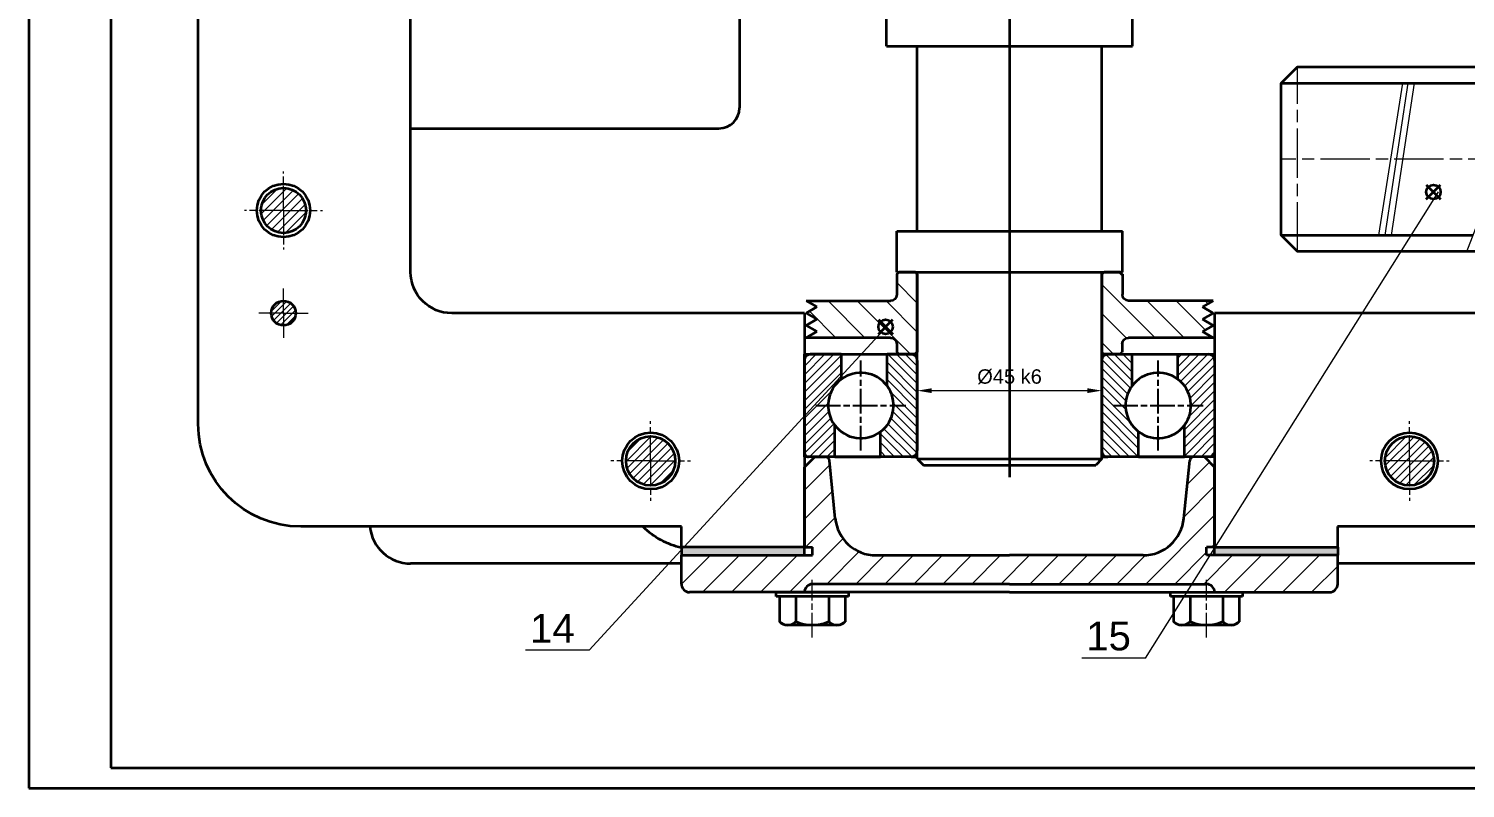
# Model space of a CAD drawing. Header units: millimetres. Extents: x 4028 to 8898, y 4975 to 5816.
# Drawn here: x 5296.8 to 5647.1, y 4974.9 to 5160 of the extents above; entities that cross this region are included whole.
import ezdxf

# ---------------------------------------------------------------- set-up
doc = ezdxf.new("R2010")
doc.units = ezdxf.units.MM
for name, pattern in [('AM_ISO02W050', [7.5, 6, -1.5]), ('AM_ISO08W050', [18, 12, -1.5, 3, -1.5]), ('AM_ISO08W050x2', [9, 6, -0.75, 1.5, -0.75])]:
    doc.linetypes.add(name, pattern=pattern)
doc.layers.get('0').update_dxf_attribs({"lineweight": 35})
for name, color, linetype, lineweight in [('AM_0N', 7, 'Continuous', 35), ('AM_12', 7, 'Continuous', 35), ('AM_3', 6, 'AM_ISO02W050', 13), ('AM_4', 3, 'Continuous', 13), ('AM_5', 3, 'Continuous', 13), ('AM_7', 4, 'AM_ISO08W050', 13), ('AM_7N', 4, 'AM_ISO08W050', 25), ('AM_8', 1, 'Continuous', 13), ('Dim', 2, 'Continuous', 9)]:
    doc.layers.add(name, color=color, linetype=linetype, lineweight=lineweight)
doc.styles.get("Standard").update_dxf_attribs({"font": 'arial.ttf'})
doc.dimstyles.new('AM_ISO$0', dxfattribs={"dimtxt": 3.5, "dimasz": 3.5, "dimexe": 1, "dimexo": 1.25, "dimgap": 1.5, "dimtad": 1, "dimtoh": 1, "dimdsep": 46, "dimtxsty": 'Standard', "dimcen": 0, "dimclrd": 256, "dimclre": 256, "dimclrt": 2, "dimadec": 0, "dimazin": 2, "dimtp": 0.1, "dimtm": 0.1, "dimtfac": 0.71, "dimtmove": 1, "dimatfit": 3, "dimfxl": 1, "dimlwd": -1, "dimlwe": -1, "dimarcsym": 2})
pattern_1 = [(45.00000000000001, (-2106.629844075255, -1590.282094171494), (-1.060660171779821, 1.060660171779821), [])]
pattern_2 = [(135, (-2106.629844075255, -1590.282094171494), (-1.060660171779821, -1.060660171779821), [])]
pattern_3 = [(45, (0, 0), (-3.535533905932738, 3.535533905932738), [])]
pattern_4 = [(45, (0, 0), (-1.767766952966369, 1.767766952966369), [])]
pattern_5 = [(135, (0, 0), (-1.909188309203679, -1.909188309203678), [])]

# ---------------------------------------------------------------- blocks, each defined once
blk = doc.blocks.new('olan3')
at = {"layer": 'AM_8'}
h = blk.add_hatch(dxfattribs=at)
h.set_pattern_fill('_U', color=256, scale=1.5, angle=45, style=0, pattern_type=0)
h.set_pattern_definition(pattern_1)
edge = h.paths.add_edge_path()
edge.add_arc((-12.75, 11.5), 1, 90, 180)
edge.add_line((-13.75, 11.5), (-13.75, -11))
edge.add_arc((-12.25000000000091, -11), 1.5, 180, 270)
edge.add_line((-12.25000000000091, -12.5), (-4.785000000000764, -12.5))
edge.add_line((-4.785000000000764, -12.5), (-4.785000000000764, -6.380000000000109))
edge.add_arc((0, 0), 7.975, 143.1301023541572, 233.13010235415732, ccw=False)
edge.add_line((-6.380000000000109, 4.784999999999854), (-6.380000000000109, 12.5))
edge.add_line((-6.380000000000109, 12.5), (-12.75, 12.5))
h = blk.add_hatch(dxfattribs=at)
h.set_pattern_fill('_U', color=256, scale=1.5, angle=135, style=0, pattern_type=0)
h.set_pattern_definition(pattern_2)
edge = h.paths.add_edge_path()
edge.add_line((12.25, 12.5), (4.784999999999854, 12.5))
edge.add_line((4.784999999999854, 12.5), (4.784999999999854, 6.380000000000109))
edge.add_arc((0, 0), 7.975, -36.86989764584399, 53.130102354157316, ccw=False)
edge.add_line((6.380000000000109, -4.784999999999854), (6.380000000000109, -12.49999999999977))
edge.add_line((6.3799999999992, -12.5), (12.24999999999909, -12.5))
edge.add_arc((12.24999999999909, -11), 1.5, 270, 360)
edge.add_line((13.74999999999909, -11), (13.74999999999909, 11))
edge.add_arc((12.25, 11), 1.5, 0, 90)
h = blk.add_hatch(dxfattribs=at)
h.set_pattern_fill('_U', color=256, scale=1.5, angle=135, style=0, pattern_type=0)
h.set_pattern_definition(pattern_2)
edge = h.paths.add_edge_path()
edge.add_line((60.24999999999909, -12.50000000000091), (66.11999999999898, -12.50000000000091))
edge.add_line((66.11999999999898, -12.5), (66.11999999999898, -4.784999999999854))
edge.add_arc((72.5, 0), 7.975, 126.86989764584271, 216.8698976458427, ccw=False)
edge.add_line((67.71500000000015, 6.380000000000109), (67.71500000000015, 12.5))
edge.add_line((67.71500000000015, 12.5), (60.25, 12.5))
edge.add_arc((60.25, 10.99999999999909), 1.5, 90, 180)
edge.add_line((58.75, 10.99999999999909), (58.75, -11.00000000000091))
edge.add_arc((60.24999999999909, -11.00000000000091), 1.5, 180, 270)
h = blk.add_hatch(dxfattribs=at)
h.set_pattern_fill('_U', color=256, scale=1.5, angle=45, style=0, pattern_type=0)
h.set_pattern_definition(pattern_1)
edge = h.paths.add_edge_path()
edge.add_line((77.28499999999985, -6.380000000000109), (77.28499999999985, -12.5))
edge.add_line((77.28499999999894, -12.5), (84.74999999999909, -12.5))
edge.add_arc((84.74999999999909, -11), 1.5, 270, 360)
edge.add_line((86.24999999999909, -11), (86.24999999999909, 11.5))
edge.add_arc((85.25, 11.5), 1, 0, 90)
edge.add_line((85.25, 12.5), (78.88000000000011, 12.5))
edge.add_line((78.88000000000011, 12.5), (78.88000000000011, 4.784999999999854))
edge.add_arc((72.5, 0), 7.975, -53.130102354157316, 36.869897645842684, ccw=False)
at = {"layer": 'AM_0N'}
for p, q in [((-13.75000000000091, -11), (-13.75, 11.5)), ((-12.75, 12.5), (-6.380000000000109, 12.5)), ((4.784999999999854, 12.5), (-6.380000000000109, 12.5)), ((-6.380000000000109, 12.5), (-6.380000000000109, 4.784999999999854)), ((4.784999999999854, 12.5), (12.25, 12.5)), ((4.784999999999854, 12.5), (4.784999999999854, 6.380000000000109)), ((13.75, 12.5), (12.25, 12.5)), ((13.74999999999909, -11), (13.75, 11)), ((60.25, 12.49999999999909), (58.75, 12.49999999999909)), ((58.74999999999909, -11.00000000000091), (58.75, 10.99999999999909)), ((60.25, 12.49999999999909), (67.71500000000015, 12.5)), ((78.88000000000011, 12.5), (67.71500000000015, 12.5)), ((67.71500000000015, 12.5), (67.71500000000015, 6.380000000000109)), ((78.88000000000011, 12.5), (85.25, 12.5)), ((78.88000000000011, 12.5), (78.88000000000011, 4.784999999999854)), ((86.25, 11.5), (86.24999999999909, -11)), ((-4.784999999999854, -6.380000000000109), (-4.785000000000764, -12.5)), ((6.380000000000109, -4.784999999999854), (6.3799999999992, -12.5)), ((66.11999999999989, -4.784999999999854), (66.11999999999898, -12.5)), ((77.28499999999894, -12.5), (77.28499999999985, -6.380000000000109)), ((-4.785000000000764, -12.5), (-12.25000000000091, -12.5)), ((6.3799999999992, -12.5), (-4.785000000000764, -12.5)), ((12.24999999999909, -12.5), (6.3799999999992, -12.5)), ((13.74999999999909, -12.5), (12.24999999999909, -12.5)), ((60.24999999999909, -12.50000000000091), (58.74999999999909, -12.50000000000091)), ((60.24999999999909, -12.50000000000091), (66.11999999999898, -12.5)), ((77.28499999999894, -12.5), (66.11999999999898, -12.5)), ((77.28499999999894, -12.5), (84.74999999999909, -12.5))]:
    blk.add_line(p, q, dxfattribs=at)
for centre, radius, start, end in [((-12.75, 11.5), 1, 90, 180), ((12.25, 11), 1.5, 0, 90), ((60.25, 10.99999999999909), 1.5, 90, 180), ((85.25, 11.5), 1, 0, 90), ((0, 0), 7.975, 53.13010235418725, 143.1301023541872), ((72.5, 0), 7.975, 36.86989764581276, 126.8698976458128), ((0, 0), 7.975, 143.1301023541872, 233.1301023541872), ((0, 0), 7.975, 323.1301023541872, 53.13010235418725), ((72.5, 0), 7.975, 126.8698976458128, 216.8698976458127), ((72.5, 0), 7.975, 306.8698976458128, 36.86989764581276), ((0, 0), 7.975, 233.1301023541872, 323.1301023541872), ((72.5, 0), 7.975, 216.8698976458127, 306.8698976458128), ((-12.25000000000091, -11), 1.5, 180, 270), ((12.24999999999909, -11), 1.5, 270, 0), ((60.24999999999909, -11.00000000000091), 1.5, 180, 270), ((84.74999999999909, -11), 1.5, 270, 0)]:
    blk.add_arc(centre, radius, start, end, dxfattribs=at)
at = {"layer": 'AM_7N', "linetype": 'AM_ISO08W050x2'}
for p, q in [((0, 10.97499999999945), (-9.094947017729282e-13, -10.97499999999945)), ((72.5, 10.97499999999945), (72.49999999999909, -10.97500000000036)), ((10.97500000000036, 0), (-10.97499999999945, 0)), ((83.47500000000036, 0), (61.52500000000055, -9.094947017729282e-13))]:
    blk.add_line(p, q, dxfattribs=at)
blk = doc.blocks.new('napolan3')
at = {"layer": 'AM_8'}
h = blk.add_hatch(dxfattribs=at)
h.set_pattern_fill('_U', color=256, scale=5, angle=45, style=0, pattern_type=0)
h.set_pattern_definition([(45.00000000000001, (0, 0), (-3.535533905932738, 3.535533905932738), [])])
edge = h.paths.add_edge_path()
edge.add_line((2334.871497278941, 2443.649339059873), (2306.871497278941, 2443.649339059873))
edge.add_arc((2306.871497278942, 2441.649339059873), 2, 90, 180)
edge.add_line((2304.871497278942, 2441.649339059873), (2304.871497278942, 2434.649339059873))
edge.add_line((2304.871497278942, 2434.649339059873), (2336.871497278942, 2434.649339059873))
edge.add_line((2336.871497278941, 2434.649339059873), (2336.871497278942, 2432.649339059872))
edge.add_line((2336.871497278942, 2432.649339059873), (2334.871497278942, 2432.649339059873))
edge.add_line((2334.871497278942, 2432.649339059873), (2334.871497278942, 2413.149339059873))
edge.add_line((2334.871497278942, 2413.149339059873), (2337.371497278942, 2410.649339059873))
edge.add_line((2337.371497278941, 2410.649339059873), (2340.871497278942, 2410.649339059873))
edge.add_line((2340.871497278942, 2410.649339059873), (2342.371000997964, 2425.644376250083))
edge.add_arc((2352.321372900063, 2424.649339059873), 9.999999999999622, 90, 174.2894068624998, ccw=False)
edge.add_line((2352.321372900063, 2434.649339059873), (2417.421621657821, 2434.649339059873))
edge.add_arc((2417.421621657821, 2424.649339059872), 10.00000000000045, 5.710593137502713, 90.00000000000267, ccw=False)
edge.add_line((2427.37199355992, 2425.644376250082), (2428.871497278941, 2410.649339059872))
edge.add_line((2428.871497278942, 2410.649339059873), (2432.371497278942, 2410.649339059872))
edge.add_line((2432.371497278941, 2410.649339059872), (2434.871497278942, 2413.149339059872))
edge.add_line((2434.871497278942, 2413.149339059873), (2434.871497278942, 2432.649339059872))
edge.add_line((2434.871497278942, 2432.649339059872), (2432.871497278942, 2432.649339059872))
edge.add_line((2432.871497278941, 2432.649339059873), (2432.871497278942, 2434.649339059873))
edge.add_line((2432.871497278942, 2434.649339059873), (2464.871497278942, 2434.649339059873))
edge.add_line((2464.871497278942, 2434.649339059873), (2464.871497278942, 2441.649339059873))
edge.add_arc((2462.871497278942, 2441.649339059873), 2, 0, 90)
edge.add_line((2462.871497278941, 2443.649339059873), (2434.871497278941, 2443.649339059873))
edge.add_arc((2432.871497278941, 2443.649339059873), 2, -90, 0, ccw=False)
edge.add_line((2432.871497278942, 2441.649339059873), (2336.871497278942, 2441.649339059873))
edge.add_arc((2336.871497278941, 2443.649339059873), 2, 180, 270, ccw=False)
for p, q in [((2304.871497278942, 2441.649339059873), (2304.871497278942, 2434.649339059873)), ((2384.871497278941, 2443.649339059873), (2306.871497278941, 2443.649339059873)), ((2384.871497278942, 2441.649339059873), (2336.871497278942, 2441.649339059873)), ((2384.871497278941, 2443.649339059873), (2462.871497278941, 2443.649339059873)), ((2384.871497278942, 2441.649339059873), (2432.871497278942, 2441.649339059873)), ((2464.871497278942, 2441.649339059873), (2464.871497278942, 2434.649339059873)), ((2304.871497278942, 2434.649339059873), (2336.871497278941, 2434.649339059873)), ((2336.871497278942, 2434.649339059873), (2336.871497278942, 2432.649339059873)), ((2352.321372900063, 2434.649339059873), (2384.871497278942, 2434.649339059873)), ((2417.421621657821, 2434.649339059873), (2384.871497278942, 2434.649339059873)), ((2464.871497278942, 2434.649339059873), (2432.871497278942, 2434.649339059873)), ((2432.871497278942, 2434.649339059873), (2432.871497278942, 2432.649339059872)), ((2334.871497278942, 2432.649339059873), (2336.871497278942, 2432.649339059873)), ((2334.871497278942, 2432.649339059873), (2334.871497278942, 2413.149339059873)), ((2434.871497278942, 2432.649339059872), (2432.871497278941, 2432.649339059873)), ((2434.871497278942, 2432.649339059872), (2434.871497278942, 2413.149339059873)), ((2342.371000997963, 2425.644376250083), (2340.96154690704, 2411.549835340852)), ((2427.37199355992, 2425.644376250082), (2428.781447650845, 2411.549835340852)), ((2334.871497278941, 2413.149339059873), (2337.371497278941, 2410.649339059873)), ((2434.871497278942, 2413.149339059873), (2432.371497278942, 2410.649339059873)), ((2337.371497278942, 2410.649339059873), (2339.966509716831, 2410.649339059873)), ((2432.371497278941, 2410.649339059872), (2429.776484841053, 2410.649339059873))]:
    blk.add_line(p, q)
for centre, radius, start, end in [((2306.871497278942, 2441.649339059873), 2, 90, 180), ((2336.871497278941, 2443.649339059873), 2, 180, 270), ((2432.871497278941, 2443.649339059873), 2, 270, 0), ((2462.871497278942, 2441.649339059873), 2, 0, 90), ((2352.321372900063, 2424.649339059873), 10, 90, 174.2894068624744), ((2417.421621657821, 2424.649339059873), 10, 5.710593137525569, 90), ((2339.966509716831, 2411.649339059873), 1, 270, 354.2894068624744), ((2429.776484841053, 2411.649339059873), 1, 185.7105931375256, 270)]:
    blk.add_arc(centre, radius, start, end)
blk = doc.blocks.new('truc3')
for p, q in [((1278.476780257916, 2434.622866804076), (1278.476780257915, 2533.122866804069)), ((1278.476780257915, 2533.122866804069), (1323.476780257915, 2533.122866804069)), ((1323.476780257916, 2434.622866804073), (1323.476780257915, 2533.122866804069)), ((1300.976780257915, 2518.122866804084), (1300.976780257918, 2258.122866804073)), ((1278.476780257916, 2434.622866804076), (1276.97678025792, 2433.122866804076)), ((1278.476780257916, 2434.622866804076), (1323.476780257916, 2434.622866804073)), ((1323.476780257916, 2434.622866804073), (1324.976780257918, 2433.122866804073)), ((1276.976780257917, 2374.622866804067), (1276.97678025792, 2433.122866804076)), ((1276.97678025792, 2433.122866804076), (1324.976780257918, 2433.122866804073)), ((1324.976780257918, 2433.122866804073), (1324.976780257918, 2374.622866804073)), ((1270.976780257917, 2363.122866804073), (1270.976780257916, 2373.122866804073)), ((1330.976780257916, 2373.122866804073), (1270.976780257916, 2373.122866804073)), ((1330.976780257917, 2363.122866804073), (1330.976780257916, 2373.122866804073)), ((1270.976780257917, 2363.122866804073), (1330.976780257917, 2363.122866804073)), ((1278.476780257917, 2318.122866804073), (1278.476780257917, 2363.122866804073)), ((1278.476780257917, 2363.122866804073), (1323.476780257917, 2363.122866804073)), ((1323.476780257917, 2318.122866804073), (1323.476780257917, 2363.122866804073)), ((1273.476780257917, 2308.122866804073), (1273.476780257917, 2318.122866804073)), ((1273.476780257917, 2318.122866804073), (1328.476780257917, 2318.122866804073)), ((1278.476780257917, 2318.122866804073), (1323.476780257917, 2318.122866804073)), ((1328.476780257917, 2308.122866804073), (1328.476780257917, 2318.122866804073)), ((1273.476780257917, 2308.122866804073), (1328.476780257917, 2308.122866804073)), ((1278.476780257917, 2263.122866804073), (1278.476780257917, 2308.122866804073)), ((1278.476780257917, 2308.122866804073), (1323.476780257917, 2308.122866804073)), ((1323.476780257917, 2263.122866804073), (1323.476780257917, 2308.122866804073)), ((1278.476780257917, 2262.622866804073), (1278.476780257917, 2263.122866804073)), ((1278.476780257917, 2262.622866804073), (1323.476780257917, 2262.622866804073)), ((1278.476780257917, 2262.622866804073), (1279.976780257917, 2261.122866804073)), ((1323.476780257917, 2262.622866804073), (1321.976780257917, 2261.122866804073)), ((1323.476780257917, 2262.622866804073), (1323.476780257917, 2263.122866804073)), ((1279.976780257917, 2261.122866804073), (1321.976780257917, 2261.122866804073))]:
    blk.add_line(p, q)
for points in [[(1293.976780257914, 2419.872866804071), (1293.976780257915, 2412.871626792848)], [(1307.976780257917, 2412.871626792848), (1307.976780257916, 2419.872866804071)], [(1293.976780257915, 2412.871626792848), (1293.976780257916, 2391.372866804071)], [(1307.976780257916, 2391.372866804071), (1307.976780257917, 2412.871626792848)]]:
    blk.add_lwpolyline(points)
for centre, radius, start, end in [((1300.976780257918, 2419.872866804071), 6.999999999997261, 0, 180), ((1300.976780257916, 2391.372866804071), 7, 180, 0), ((1275.476780257917, 2374.622866804073), 1.5, 270, 0), ((1326.476780257918, 2374.622866804073), 1.5, 180, 270)]:
    blk.add_arc(centre, radius, start, end)
blk = doc.blocks.new('bac12')
at = {"layer": 'AM_8'}
h = blk.add_hatch(dxfattribs=at)
h.set_pattern_fill('_U', color=256, scale=5, angle=45, style=0, pattern_type=0)
h.set_pattern_definition(pattern_3)
edge = h.paths.add_edge_path()
edge.add_line((1192.439797539706, 2573.357592242989), (1192.439797539707, 2554.357951449624))
edge.add_line((1192.439797539707, 2554.357951449624), (1192.004082039576, 2553.857565821825))
edge.add_line((1192.004082039576, 2553.857565821825), (1189.971939789937, 2553.851340671958))
edge.add_line((1189.971939789937, 2553.851340671958), (1187.93357238985, 2553.851340671958))
edge.add_line((1187.93357238985, 2553.851340671958), (1187.439797539718, 2554.345115522091))
edge.add_line((1187.439797539718, 2554.345115522091), (1187.439797539717, 2559.351340671956))
edge.add_arc((1185.939797539717, 2559.351340671956), 1.5, 360, 450)
edge.add_line((1185.939797539717, 2560.851340671956), (1165.339797539707, 2560.851340671956))
edge.add_line((1165.339797539707, 2560.851340671956), (1167.937873751061, 2562.351340671957))
edge.add_line((1167.937873751061, 2562.351340671957), (1165.339797539707, 2563.851340671956))
edge.add_line((1165.339797539707, 2563.851340671956), (1167.937873751061, 2565.351340671958))
edge.add_line((1167.937873751061, 2565.351340671958), (1165.339797539707, 2566.851340671958))
edge.add_line((1165.339797539707, 2566.851340671958), (1167.937873751061, 2568.351340671958))
edge.add_line((1167.937873751061, 2568.351340671958), (1165.339797539707, 2569.851340671958))
edge.add_line((1165.339797539707, 2569.851340671958), (1185.939797539717, 2569.851340671956))
edge.add_arc((1185.939797539717, 2571.351340671956), 1.5, 270, 360)
edge.add_line((1187.439797539717, 2571.351340671956), (1187.439797539717, 2573.345089100915))
edge.add_line((1187.439797539717, 2573.345089100915), (1187.939797539717, 2573.845089100915))
edge.add_line((1187.939797539717, 2573.845089100915), (1189.893719605439, 2573.851340671953))
edge.add_line((1189.893719605439, 2573.851340671953), (1192.439797539718, 2573.851340671952))
edge.add_line((1192.439797539718, 2573.851340671952), (1192.439797539706, 2573.357592242989))
h = blk.add_hatch(dxfattribs=at)
h.set_pattern_fill('_U', color=256, scale=5, angle=45, style=0, pattern_type=0)
h.set_pattern_definition(pattern_3)
edge = h.paths.add_edge_path()
edge.add_line((1264.539797539707, 2569.851340671959), (1261.941721328353, 2568.35134067196))
edge.add_line((1261.941721328353, 2568.35134067196), (1264.539797539707, 2566.851340671959))
edge.add_line((1264.539797539707, 2566.851340671959), (1261.941721328353, 2565.35134067196))
edge.add_line((1261.941721328353, 2565.35134067196), (1264.539797539707, 2563.851340671959))
edge.add_line((1264.539797539707, 2563.851340671959), (1261.941721328353, 2562.351340671958))
edge.add_line((1261.941721328353, 2562.351340671958), (1264.539797539707, 2560.851340671958))
edge.add_line((1264.539797539707, 2560.851340671958), (1243.973321744548, 2560.851340671959))
edge.add_arc((1243.997676729433, 2559.29254253714), 1.558988386873575, 90.89512829144415, 177.8385444081649)
edge.add_line((1242.439797539717, 2559.351340671958), (1242.439797539717, 2554.352831501486))
edge.add_line((1242.439797539717, 2554.352831501486), (1242.005766880769, 2553.852831501486))
edge.add_line((1242.005766880769, 2553.852831501486), (1240.00249809591, 2553.851340671958))
edge.add_line((1240.00249809591, 2553.851340671958), (1237.997561274362, 2553.851340671958))
edge.add_line((1237.997561274362, 2553.851340671958), (1237.439797539707, 2554.349849842428))
edge.add_line((1237.439797539706, 2554.349849842428), (1237.439797539706, 2573.351422581929))
edge.add_line((1237.439797539706, 2573.351422581929), (1237.880293596379, 2573.851340671952))
edge.add_line((1237.880293596379, 2573.851340671952), (1239.900238354396, 2573.851340671952))
edge.add_line((1239.900238354396, 2573.851340671952), (1241.920110904904, 2573.851258761976))
edge.add_line((1241.920110904904, 2573.851258761976), (1242.416965425892, 2573.354404240988))
edge.add_line((1242.416965425892, 2573.354404240988), (1242.419184436563, 2571.351340671959))
edge.add_arc((1243.919184436563, 2571.351340671959), 1.5, 180, 270)
edge.add_line((1243.919184436563, 2569.851340671959), (1264.539797539707, 2569.851340671959))
for p, q in [((1187.939797539717, 2573.845089100915), (1187.439797539717, 2573.345089100915)), ((1187.439797539717, 2571.351340671956), (1187.439797539717, 2573.345089100915)), ((1191.847641671157, 2573.85759224299), (1187.939797539721, 2573.845089100915)), ((1191.847641671157, 2573.857592242989), (1192.347641671157, 2573.357592242989)), ((1192.439797539706, 2572.839162908914), (1192.439797539706, 2573.357592242989)), ((1192.439797539707, 2554.357951449624), (1192.439797539706, 2572.839162908914)), ((1237.880365770247, 2573.851422581929), (1237.439797539706, 2573.351422581929)), ((1237.439797539706, 2573.351422581929), (1237.880365770247, 2573.851422581929)), ((1237.439797539706, 2554.349849842428), (1237.439797539706, 2573.351422581929)), ((1237.439797539706, 2573.351422581929), (1237.439797539706, 2554.349849842428)), ((1241.916965425892, 2573.854404240988), (1237.880365770249, 2573.85142258193)), ((1237.880365770247, 2573.851422581929), (1241.920110904904, 2573.851258761976)), ((1241.916965425892, 2573.854404240988), (1242.416965425892, 2573.354404240988)), ((1241.920110904904, 2573.851258761976), (1242.416965425892, 2573.354404240988)), ((1242.419184436563, 2571.351340671959), (1242.416965425892, 2573.354404240988)), ((1185.939797539717, 2569.851340671956), (1165.339797539707, 2569.851340671958)), ((1165.339797539707, 2569.851340671958), (1167.937873751061, 2568.351340671958)), ((1165.339797539707, 2566.851340671958), (1167.937873751061, 2568.351340671958)), ((1264.539797539707, 2569.851340671959), (1243.919184436563, 2569.851340671959)), ((1264.539797539707, 2569.851340671959), (1261.941721328353, 2568.35134067196)), ((1264.539797539707, 2566.851340671959), (1261.941721328353, 2568.35134067196)), ((1165.339797539707, 2566.851340671958), (1167.937873751061, 2565.351340671958)), ((1165.339797539707, 2563.851340671958), (1167.937873751061, 2565.351340671958)), ((1165.339797539707, 2563.851340671956), (1167.937873751061, 2562.351340671957)), ((1264.539797539707, 2566.851340671959), (1261.941721328353, 2565.35134067196)), ((1264.539797539707, 2563.851340671959), (1261.941721328353, 2565.35134067196)), ((1264.539797539707, 2563.851340671958), (1261.941721328353, 2562.351340671958)), ((1165.339797539707, 2560.851340671956), (1167.937873751061, 2562.351340671957)), ((1165.339797539707, 2560.851340671956), (1185.939797539717, 2560.851340671956)), ((1264.53979753971, 2560.851340671959), (1243.973321744548, 2560.851340671959)), ((1264.539797539707, 2560.851340671958), (1261.941721328353, 2562.351340671958)), ((1187.439797539718, 2554.345115522091), (1187.439797539717, 2559.351340671956)), ((1242.439797539717, 2554.352831501486), (1242.439797539717, 2559.351340671958)), ((1187.439797539718, 2554.345115522091), (1187.939797539718, 2553.845115522091)), ((1192.004082039576, 2553.857565821824), (1187.939797539718, 2553.845115522091)), ((1192.439797539707, 2554.357951449624), (1192.004082039576, 2553.857565821825)), ((1237.999229309166, 2553.849849842428), (1237.439797539706, 2554.349849842428)), ((1242.005766880769, 2553.852831501486), (1237.999229309164, 2553.849849842429)), ((1242.439797539717, 2554.352831501486), (1242.005766880769, 2553.852831501486))]:
    blk.add_line(p, q)
for centre, radius, start, end in [((1185.939797539717, 2571.351340671956), 1.5, 270, 0), ((1243.919184436563, 2571.351340671959), 1.5, 180, 270), ((1185.939797539717, 2559.351340671956), 1.5, 0, 90), ((1243.997676729433, 2559.29254253714), 1.558988386873572, 90.89512829143659, 177.8385444081731)]:
    blk.add_arc(centre, radius, start, end)
blk = doc.blocks.new('camcham12')
at = {"layer": 'AM_8'}
h = blk.add_hatch(dxfattribs=at)
h.set_pattern_fill('_U', color=256, scale=2.7, angle=135, style=0, pattern_type=0)
h.set_pattern_definition(pattern_5)
edge = h.paths.add_edge_path()
edge.add_arc((1805.199533930098, 2310.12286680408), 1.999999999999091, 184.9999999999769, 270.0000000000521)
edge.add_line((1805.1995339301, 2308.122866804081), (1811.366871582066, 2308.122866804081))
edge.add_line((1811.366871582066, 2308.122866804081), (1813.866871582066, 2310.622866804081))
edge.add_line((1813.866871582066, 2310.622866804081), (1813.866871582066, 2360.622866804081))
edge.add_line((1813.866871582066, 2360.622866804081), (1811.366871582066, 2363.122866804081))
edge.add_line((1811.366871582066, 2363.122866804081), (1805.1995339301, 2363.122866804082))
edge.add_arc((1805.1995339301, 2361.122866804083), 1.999999999999091, 90, 175.0000000000513)
edge.add_line((1803.207144533917, 2361.297178289577), (1802.016415931918, 2347.687088090343))
edge.add_arc((1797.035442441455, 2348.122866804085), 5.000000000005367, 270.0000000000626, 354.9999999999691, ccw=False)
edge.add_line((1797.03544244146, 2343.122866804079), (1778.498149923251, 2343.12286680408))
edge.add_line((1778.498149923251, 2343.12286680408), (1778.498149923251, 2328.12286680408))
edge.add_line((1778.498149923251, 2328.12286680408), (1797.03544244146, 2328.122866804081))
edge.add_arc((1797.035442441465, 2323.122866804081), 5, 4.999999999994884, 90.00000000005213, ccw=False)
edge.add_line((1802.016415931924, 2323.558645517819), (1803.207144533915, 2309.948555318586))
h = blk.add_hatch(dxfattribs=at)
h.set_pattern_fill('_U', color=256, scale=2.7, angle=135, style=0, pattern_type=0)
h.set_pattern_definition(pattern_5)
edge = h.paths.add_edge_path()
edge.add_arc((1864.534209234032, 2310.12286680408), 1.999999999999601, 270.0000000000001, 355.0000000000254)
edge.add_line((1866.526598630215, 2309.948555318586), (1867.717327232213, 2323.558645517819))
edge.add_arc((1872.698300722672, 2323.12286680408), 4.999999999999694, 90.0000000000104, 174.9999999999947, ccw=False)
edge.add_line((1872.698300722671, 2328.12286680408), (1891.23559324088, 2328.122866804081))
edge.add_line((1891.23559324088, 2328.122866804081), (1891.23559324088, 2343.122866804081))
edge.add_line((1891.23559324088, 2343.122866804081), (1872.698300722672, 2343.122866804081))
edge.add_arc((1872.69830072267, 2348.122866804081), 5, 184.9999999999949, 270.00000000002086, ccw=False)
edge.add_line((1867.717327232211, 2347.687088090343), (1866.366871582066, 2363.122866804081))
edge.add_line((1866.366871582066, 2363.122866804081), (1858.366871582066, 2363.122866804081))
edge.add_line((1858.366871582066, 2363.122866804081), (1855.866871582066, 2360.622866804081))
edge.add_line((1855.866871582066, 2360.622866804081), (1855.866871582066, 2310.622866804081))
edge.add_line((1855.866871582066, 2310.622866804081), (1858.366871582066, 2308.122866804081))
edge.add_line((1858.366871582066, 2308.122866804081), (1864.534209234032, 2308.12286680408))
h = blk.add_hatch(dxfattribs=at)
h.set_pattern_fill('_U', color=256, scale=2.5, angle=45, style=0, pattern_type=0)
h.set_pattern_definition(pattern_4)
h.paths.add_polyline_path([(1965.366871582066, 2363.122866804081), (1954.666871582065, 2363.122866804081), (1954.666871582065, 2308.122866804081), (1965.366871582066, 2308.122866804081), (1967.866871582066, 2310.622866804081), (1967.866871582066, 2360.622866804081)])
h = blk.add_hatch(dxfattribs=at)
h.set_pattern_fill('_U', color=256, scale=2.5, angle=45, style=0, pattern_type=0)
h.set_pattern_definition(pattern_4)
h.paths.add_polyline_path([(2004.366871582066, 2363.122866804081), (2001.866871582066, 2360.622866804081), (2001.866871582066, 2310.622866804081), (2004.366871582066, 2308.122866804081), (2015.066871582066, 2308.122866804081), (2015.066871582066, 2363.122866804081)])
for p, q in [((1802.016415931918, 2347.687088090343), (1803.207144533917, 2361.297178289577)), ((1864.534209234032, 2363.122866804081), (1805.1995339301, 2363.122866804081)), ((1813.866871582066, 2360.622866804081), (1811.366871582066, 2363.122866804081)), ((1813.866871582066, 2310.622866804081), (1813.866871582066, 2360.622866804081)), ((1855.866871582066, 2360.622866804081), (1858.366871582066, 2363.122866804081)), ((1855.866871582066, 2310.622866804081), (1855.866871582066, 2360.622866804081)), ((1867.717327232212, 2347.687088090343), (1866.526598630214, 2361.297178289577)), ((1954.666871582065, 2308.122866804081), (1954.666871582065, 2363.122866804081)), ((1967.866871582066, 2360.622866804081), (1965.366871582066, 2363.122866804081)), ((1967.866871582066, 2310.622866804081), (1967.866871582066, 2360.622866804081)), ((2001.866871582066, 2360.622866804081), (2004.366871582066, 2363.122866804081)), ((2001.866871582066, 2310.622866804081), (2001.866871582066, 2360.622866804081)), ((2015.066871582066, 2308.122866804081), (2015.066871582066, 2363.122866804081)), ((1935.666871582065, 2358.122866804081), (1934.753859249548, 2347.687088090343)), ((1944.666871582065, 2313.122866804081), (1944.666871582065, 2358.122866804081)), ((1716.066871582066, 2354.12286680408), (1767.146738269446, 2354.122866804079)), ((1767.14182668209, 2343.12286680408), (1797.03544244146, 2343.122866804081)), ((1778.498149923251, 2328.12286680408), (1778.498149923251, 2343.12286680408)), ((1929.77288575909, 2343.122866804081), (1872.698300722671, 2343.122866804081)), ((1891.23559324088, 2328.122866804081), (1891.23559324088, 2343.122866804081)), ((1911.23559324088, 2328.122866804081), (1911.23559324088, 2343.122866804081)), ((1766.229213353505, 2328.12286680408), (1797.03544244146, 2328.122866804081)), ((1929.77288575909, 2328.122866804081), (1872.698300722671, 2328.122866804081)), ((1802.016415931918, 2323.558645517819), (1803.207144533918, 2309.948555318586)), ((1867.717327232212, 2323.558645517819), (1866.526598630214, 2309.948555318586)), ((1935.666871582065, 2313.122866804081), (1934.753859249548, 2323.558645517819)), ((1716.066871582066, 2317.12286680408), (1762.883117554242, 2317.122866804079)), ((1817.366871582074, 2308.12286680408), (1805.1995339301, 2308.12286680408)), ((1813.866871582066, 2310.622866804081), (1811.366871582066, 2308.122866804081)), ((1864.534209234032, 2308.122866804081), (1852.366871582074, 2308.12286680408)), ((1855.866871582066, 2310.622866804081), (1858.366871582066, 2308.122866804081)), ((1967.866871582066, 2310.622866804081), (1965.366871582066, 2308.122866804081)), ((2001.866871582066, 2310.622866804081), (2004.366871582066, 2308.122866804081))]:
    blk.add_line(p, q)
for points in [[(1969.866871582066, 2308.122866804081), (1949.666871582065, 2308.122866804081), (1945.666871582065, 2312.122866804081), (1945.666871582065, 2359.122866804081), (1949.666871582065, 2363.122866804081), (2020.066871582066, 2363.122866804081), (2024.066871582066, 2359.122866804081), (2024.066871582066, 2312.122866804081), (2020.066871582066, 2308.122866804081), (1999.866871582066, 2308.122866804081)], [(1802.929428264436, 2313.122866804081), (1720.066871582066, 2313.122866804081), (1716.066871582066, 2317.12286680408), (1716.066871582066, 2354.12286680408), (1720.066871582066, 2358.122866804081), (1802.929428264436, 2358.122866804081)], [(1866.804314899695, 2358.122866804081), (1945.666871582065, 2358.122866804081)], [(1945.666871582065, 2313.122866804081), (1866.804314899695, 2313.122866804081)]]:
    blk.add_lwpolyline(points)
for centre, radius, start, end in [((1805.1995339301, 2361.122866804081), 2, 90, 174.9999999999994), ((1864.534209234032, 2361.122866804081), 2, 5.000000000000595, 90), ((1797.03544244146, 2348.122866804081), 5, 270, 354.9999999999735), ((1872.698300722672, 2348.122866804081), 5, 185.0000000000265, 270), ((1929.772885759089, 2348.122866804081), 5, 270, 354.9999999999735), ((1797.03544244146, 2323.122866804081), 5, 5.00000000002655, 90), ((1872.698300722672, 2323.122866804081), 5, 90, 174.9999999999735), ((1929.77288575909, 2323.122866804081), 5, 5.00000000002655, 90), ((1805.1995339301, 2310.122866804081), 2, 185.0000000000006, 270), ((1864.534209234032, 2310.122866804081), 2, 270, 354.9999999999994)]:
    blk.add_arc(centre, radius, start, end)
at = {"layer": 'AM_3'}
blk.add_lwpolyline([(1945.666871582065, 2358.122866804081), (1949.666871582065, 2358.122866804081), (1953.666871582065, 2354.122866804081), (1953.666871582065, 2317.122866804081), (1949.666871582065, 2313.122866804081), (1945.666871582065, 2313.122866804081)], dxfattribs=at)
at = {"layer": 'AM_4'}
for p, q in [((1745.635970384768, 2354.122866804081), (1739.780206891032, 2317.122866804079)), ((1746.999014750265, 2354.12286680408), (1741.363759005445, 2317.122866804079)), ((1748.4797440523, 2354.12286680408), (1742.882971108575, 2317.122866804079))]:
    blk.add_line(p, q, dxfattribs=at)
blk.add_lwpolyline([(1761.335640170691, 2313.12286680408), (1764.909580252728, 2322.360972950321), (1766.732634556664, 2330.320947114908), (1767.313124760013, 2337.125697267777), (1767.159372540287, 2342.898131378863), (1766.779699575, 2347.7611574181), (1766.682427541666, 2351.837683355426), (1767.375878117795, 2355.250617160774), (1769.368372980902, 2358.12286680408)], dxfattribs=at)
at = {"layer": 'AM_7'}
for p, q in [((1949.666871582065, 2309.825338492971), (1949.666871582065, 2364.678992727831)), ((1834.866871582066, 2308.122866804081), (1834.866871582066, 2363.122866804081)), ((1949.666871582065, 2308.122866804081), (1949.666871582065, 2363.122866804081)), ((1984.866871582066, 2308.122866804081), (1984.866871582066, 2363.122866804081)), ((2020.066871582066, 2308.122866804081), (2020.066871582066, 2363.122866804081)), ((1720.066871582066, 2313.122866804081), (1720.066871582066, 2358.122866804081)), ((1768.498149923251, 2328.12286680408), (1768.498149923251, 2343.12286680408)), ((1901.23559324088, 2328.122866804081), (1901.23559324088, 2343.122866804081)), ((1953.666871582065, 2335.622866804081), (1716.066871582066, 2335.62286680408)), ((2024.066871582066, 2335.622866804081), (1945.666871582065, 2335.622866804081))]:
    blk.add_line(p, q, dxfattribs=at)
blk = doc.blocks.new('daubulong10')
for p, q in [((1543.841654366673, 2565.525160467138), (1542.432662863349, 2564.711678843409)), ((1542.432662863349, 2558.525160467138), (1542.432662863349, 2564.711678843407)), ((1543.841654366673, 2565.525160467138), (1557.023671360028, 2565.525160467138)), ((1543.841654366673, 2565.525160467138), (1557.023671360027, 2565.525160467138)), ((1546.432662863349, 2558.525160467138), (1546.432662863349, 2564.667296090871)), ((1554.432662863347, 2558.525160467139), (1554.432662863352, 2564.667296090869)), ((1557.023671360027, 2565.525160467138), (1558.43266286335, 2564.711678843409)), ((1558.43266286335, 2558.525160467138), (1558.432662863348, 2564.71167884341)), ((1558.432662863352, 2559.338642090865), (1558.432662863352, 2564.711678843409)), ((1541.632672476158, 2558.525160467138), (1559.232672476155, 2558.525160467138)), ((1541.632672476158, 2557.525160467138), (1541.632672476158, 2558.525160467138)), ((1559.232672476155, 2557.525160467138), (1541.632672476158, 2557.525160467138)), ((1542.432662863349, 2558.525160467138), (1558.43266286335, 2558.525160467138)), ((1559.232672476155, 2558.525160467138), (1559.232672476155, 2557.525160467138))]:
    blk.add_line(p, q)
for centre, radius, start, end in [((1544.432662863347, 2562.76485742911), 2.760303038027777, 43.56789836207172, 136.4321016379283), ((1550.432662863348, 2555.770744879394), 9.754415587743612, 65.79072403956697, 114.2092759604331), ((1556.432662863353, 2562.764857429103), 2.760303038033611, 43.56789836203488, 136.4321016379651)]:
    blk.add_arc(centre, radius, start, end)
at = {"layer": 'AM_7', "linetype": 'AM_ISO08W050x2'}
blk.add_line((1550.432659258549, 2568.525160467136), (1550.432676080959, 2554.525160467139), dxfattribs=at)
blk = doc.blocks.new('*S84')
at = {"layer": 'AM_12', "color": 4}
for p, q in [((1617.889765853302, 2403.035780333005), (1621.389765853302, 2406.535780333005)), ((1617.889765853302, 2406.535780333005), (1621.389765853302, 2403.035780333005))]:
    blk.add_line(p, q, dxfattribs=at)
blk.add_circle((1619.639765853302, 2404.785780333005), 1.75, dxfattribs=at)
blk = doc.blocks.new('*S85')
at = {"layer": 'AM_12', "color": 4}
for p, q in [((1751.4492439682, 2435.890495074681), (1754.9492439682, 2439.390495074681)), ((1751.4492439682, 2439.390495074681), (1754.9492439682, 2435.890495074681))]:
    blk.add_line(p, q, dxfattribs=at)
blk.add_circle((1753.1992439682, 2437.640495074681), 1.75, dxfattribs=at)
blk = doc.blocks.new('*S120')
at = {"layer": 'AM_5', "linetype": 'Continuous'}
blk.add_line((1617.05334413098, 2401.709025495564), (1619.423665141398, 2404.284210597177), dxfattribs=at)
at = {"layer": 'AM_5'}
for q in [(1617.05334413098, 2401.709025495564), (1531.900108798374, 2326.014250523277)]:
    blk.add_line((1547.380327079411, 2326.014250523277), q, dxfattribs=at)
at = {"layer": 'AM_5', "color": 30, "insert": (1538.415217938892, 2327.851750523278), "char_height": 7, "attachment_point": 8}
blk.add_mtext('14', dxfattribs=at)
blk = doc.blocks.new('*S121')
at = {"layer": 'AM_5', "linetype": 'Continuous'}
blk.add_line((1752.554517514575, 2434.675505998116), (1754.417814678176, 2437.638295845559), dxfattribs=at)
at = {"layer": 'AM_5'}
for q in [(1752.554517514575, 2434.675505998116), (1667.492501205028, 2324.034944313724)]:
    blk.add_line((1682.972719486064, 2324.034944313724), q, dxfattribs=at)
at = {"layer": 'AM_5', "color": 30, "insert": (1674.007610345546, 2325.872444313724), "char_height": 7, "attachment_point": 8}
blk.add_mtext('15', dxfattribs=at)
blk = doc.blocks.new('*D156')
at = {"layer": 'Defpoints', "color": 0, "transparency": 16777216}
for p in [(5558.454153453551, 5071.794826125066), (5513.454153453551, 5068.181253754099), (5558.454153453551, 5068.181253754099)]:
    blk.add_point(p, dxfattribs=at)
at = {"layer": 'Dim', "linetype": 'ByBlock', "transparency": 16777216}
for p, q in [((5513.454153453551, 5069.431253754099), (5513.454153453551, 5072.794826125066)), ((5516.954153453551, 5071.794826125066), (5554.954153453551, 5071.794826125066)), ((5558.454153453551, 5069.431253754099), (5558.454153453551, 5072.794826125066))]:
    blk.add_line(p, q, dxfattribs=at)
at = {"layer": 'Dim', "transparency": 16777216}
for points in [[(5516.954153453551, 5072.378159458399), (5516.954153453551, 5071.211492791733), (5513.454153453551, 5071.794826125066)], [(5554.954153453551, 5072.378159458399), (5554.954153453551, 5071.211492791733), (5558.454153453551, 5071.794826125066)]]:
    blk.add_solid(points, dxfattribs=at)
at = {"layer": 'Dim', "color": 2, "transparency": 16777216, "insert": (5535.954153453551, 5075.179716984548), "char_height": 3.5, "attachment_point": 5}
blk.add_mtext('%%c45{}{\\C2; k6}', dxfattribs=at)

msp = doc.modelspace()

# ---------------------------------------------------------------- hatches: boundary and pattern name
for points in [[(5485.954153453562, 5031.681253754108), (5455.954153453562, 5031.681253754108), (5455.954153453562, 5033.681253754108), (5485.954153453562, 5033.681253754108)], [(5615.954153453562, 5031.681253754108), (5585.954153453562, 5031.681253754108), (5585.954153453562, 5033.681253754108), (5615.954153453562, 5033.681253754108)]]:
    msp.add_hatch(color=1).paths.add_polyline_path(points)
at = {"layer": 'AM_8'}
h = msp.add_hatch(dxfattribs=at)
h.set_pattern_fill('_U', color=256, scale=1.5, angle=45, style=0, pattern_type=0)
h.set_pattern_definition([(45, (3886.087281871485, 2792.558386950018), (-1.060660171779821, 1.060660171779821), [])])
edge = h.paths.add_edge_path()
edge.add_arc((5358.954153453551, 5115.681253754097), 5.500000000000056, 191.459155902616, 508.6241237727743)
edge.add_arc((5358.954153453551, 5115.681253754097), 5.500000000000093, 508.6241237727743, 551.459155902616)
h = msp.add_hatch(dxfattribs=at)
h.set_pattern_fill('_U', color=256, angle=45, style=0, pattern_type=0)
h.set_pattern_definition([(45, (3886.087281871485, 2792.558386950018), (-0.7071067811865476, 0.7071067811865476), [])])
edge = h.paths.add_edge_path()
edge.add_arc((5358.954153453551, 5090.681253754097), 2.999999999999936, 191.4591559026089, 408.2146271348349)
edge.add_arc((5358.954153453551, 5090.681253754097), 3.000000000000311, 48.21462713483491, 191.4591559026089)
h = msp.add_hatch(dxfattribs=at)
h.set_pattern_fill('_U', color=256, scale=1.384615384615385, angle=45, style=0, pattern_type=0)
h.set_pattern_definition([(45, (4010.423195070105, 2966.567838242639), (-0.9790709277967583, 0.9790709277967583), [])])
edge = h.paths.add_edge_path()
edge.add_arc((5448.454153453552, 5054.681253754098), 5.999999999999469, 371.4591559026119, 581.9951178475643)
edge.add_arc((5448.454153453552, 5054.681253754098), 6.000000000000487, 221.9951178475642, 371.4591559026119)
h = msp.add_hatch(dxfattribs=at)
h.set_pattern_fill('_U', color=256, scale=1.384615384615385, angle=45, style=0, pattern_type=0)
h.set_pattern_definition([(45, (4047.730887377797, 2966.567838242639), (-0.9790709277967583, 0.9790709277967583), [])])
edge = h.paths.add_edge_path()
edge.add_arc((5633.454153453551, 5054.681253754099), 5.999999999999964, 371.459155902615, 597.8199656548079)
edge.add_arc((5633.454153453551, 5054.681253754099), 6.000000000000052, 237.8199656548079, 371.459155902615)

# ---------------------------------------------------------------- linework, layer by layer
for p, q in [((5470.105987510752, 5170.701462766268), (5470.105987510752, 5140.681253754097)), ((5389.954153453549, 5135.681253754097), (5465.105987510752, 5135.681253754097)), ((5485.954153453551, 5090.681253754097), (5485.954153453551, 5033.681253754097)), ((5585.954153453551, 5090.681253754097), (5585.954153453551, 5033.681253754097)), ((5455.954153453549, 5033.681253754097), (5455.954153453549, 5038.681253754097)), ((5615.954153453552, 5033.681253754098), (5615.954153453552, 5038.681253754099)), ((5485.954153453551, 5033.681253754097), (5455.954153453549, 5033.681253754097)), ((5585.954153453551, 5033.681253754097), (5615.954153453552, 5033.681253754098)), ((5455.954153453562, 5029.681253754097), (5389.954153453549, 5029.681253754097)), ((5650.95415345356, 5029.681253754097), (5615.954153453562, 5029.681253754098))]:
    msp.add_line(p, q)
for points in [[(5296.84815727406, 4974.939748947388), (6485.84815727406, 4974.939748947388), (6485.84815727406, 5815.939748947388), (5296.84815727406, 5815.939748947388)], [(5316.84815727406, 4979.939748947388), (6480.84815727406, 4979.939748947388), (6480.84815727406, 5810.939748947388), (5316.84815727406, 5810.939748947388)], [(5485.954153453562, 5033.681253754108), (5455.954153453562, 5033.681253754108), (5455.954153453562, 5031.681253754108), (5485.954153453562, 5031.681253754108)], [(5585.954153453562, 5033.681253754108), (5615.954153453562, 5033.681253754108), (5615.954153453562, 5031.681253754108), (5585.954153453562, 5031.681253754108)]]:
    msp.add_lwpolyline(points, close=True)
for points in [[(5455.954153453549, 5038.681253754097), (5363.154153453551, 5038.681253754097, -0.4142135623730951), (5338.15415345355, 5063.681253754097), (5338.154153453548, 5267.681253754097, -0.414213562373095), (5363.15415345355, 5292.681253754098), (5455.954153453549, 5292.681253754097)], [(5485.954153453551, 5090.681253754097), (5399.954153453551, 5090.681253754097, -0.4142135623730951), (5389.95415345355, 5100.681253754097), (5389.954153453548, 5230.681253754097, -0.4142135623730951), (5399.95415345355, 5240.681253754098), (5485.95415345355, 5240.681253754098)]]:
    msp.add_lwpolyline(points, format="xyb")
for points in [[(5680.954153453551, 5090.681253754099), (5585.954153453551, 5090.681253754097)], [(5513.454153453551, 5055.681253754098), (5485.954153453551, 5055.681253754098), (5485.954153453551, 5080.681253754098), (5513.454153453551, 5080.681253754098)], [(5558.454153453551, 5080.681253754098), (5585.954153453551, 5080.681253754098), (5585.954153453551, 5055.681253754098), (5558.454153453551, 5055.681253754098)], [(5650.95415345355, 5038.681253754098), (5615.925213741115, 5038.681253754099)]]:
    msp.add_lwpolyline(points)
for centre, radius in [((5358.954153453551, 5115.681253754097), 6.5), ((5358.954153453551, 5115.681253754097), 5.5), ((5358.954153453551, 5090.681253754097), 3), ((5448.454153453551, 5054.681253754097), 6.923076923076923), ((5448.454153453551, 5054.681253754097), 6), ((5633.454153453551, 5054.681253754099), 6.923076923076923), ((5633.454153453551, 5054.681253754099), 6)]:
    msp.add_circle(centre, radius)
for centre, radius, start, end in [((5465.105987510752, 5140.681253754097), 5, 270, 0), ((5389.954153453549, 5039.681253754097), 10, 185.7391704772863, 270), ((5460.014132894229, 5052.255286663677), 19.09489737219453, 225.3059294396091, 257.7239960501395)]:
    msp.add_arc(centre, radius, start, end)
at = {"layer": 'AM_7', "linetype": 'AM_ISO08W050x2'}
for p, q in [((5358.954153453551, 5115.681253754097), (5358.954153453551, 5125.181253754097)), ((5358.954153453551, 5115.681253754097), (5349.454153453551, 5115.681253754097)), ((5358.954153453551, 5115.681253754097), (5358.954153453551, 5106.181253754097)), ((5358.954153453551, 5115.681253754097), (5368.454153453551, 5115.681253754097)), ((5358.954153453551, 5090.681253754097), (5358.954153453551, 5096.681253754097)), ((5358.954153453551, 5090.681253754097), (5352.954153453551, 5090.681253754097)), ((5358.954153453551, 5090.681253754097), (5364.954153453551, 5090.681253754097)), ((5358.954153453551, 5090.681253754097), (5358.954153453551, 5084.681253754097)), ((5448.454153453551, 5054.681253754097), (5448.454153453551, 5064.373561446406)), ((5633.454153453551, 5054.681253754099), (5633.454153453551, 5064.373561446406)), ((5448.454153453551, 5054.681253754097), (5438.761845761243, 5054.681253754097)), ((5448.454153453551, 5054.681253754097), (5448.454153453551, 5044.98894606179)), ((5448.454153453551, 5054.681253754097), (5458.146461145859, 5054.681253754097)), ((5633.454153453551, 5054.681253754099), (5623.761845761243, 5054.681253754099)), ((5633.454153453551, 5054.681253754099), (5633.454153453551, 5044.988946061791)), ((5633.454153453551, 5054.681253754099), (5643.146461145859, 5054.681253754098))]:
    msp.add_line(p, q, dxfattribs=at)

# ---------------------------------------------------------------- block references
for name, p in [('truc3', (4234.977373195634, 2792.558386950019)), ('camcham12', (3886.087281871485, 2792.558386950018))]:
    msp.add_blockref(name, p)
at = {"xscale": -1, "rotation": 180}
msp.add_blockref('bac12', (4321.014355913833, 7654.53259442605), dxfattribs=at)
for name, p, rotation in [('napolan3', (7920.825650732486, 7466.330592813977), 180.0000000000004), ('daubulong10', (7038.303564809018, 7580.206414221225), 180), ('daubulong10', (7134.386825929596, 7580.206516475148), 180)]:
    msp.add_blockref(name, p, dxfattribs=dict(rotation=rotation))
at = {"layer": 'AM_12'}
for name in ['*S85', '*S84']:
    msp.add_blockref(name, (3886.087281871485, 2682.558386950018), dxfattribs=at)
at = {"layer": 'AM_5'}
for name in ['*S121', '*S120']:
    msp.add_blockref(name, (3886.087281871485, 2682.558386950018), dxfattribs=at)
at = {"layer": 'AM_8', "rotation": 180.0000000000004}
msp.add_blockref('olan3', (5572.204153453551, 5068.181253754098), dxfattribs=at)

# ---------------------------------------------------------------- dimensions: what is measured, and where the dimension line sits
at = {"layer": 'Dim'}
dim = msp.add_linear_dim(base=(5558.454153453551, 5071.794826125066), p1=(5513.454153453551, 5068.181253754099), p2=(5558.454153453551, 5068.181253754099), text='%%c<>{}{\\C2; k6}', dimstyle='AM_ISO$0', override={"dimtp": 0.1, "dimtm": 0.1, "dimtdec": 3, "dimtzin": 8}, dxfattribs=at)
dim.commit()
dim.dimension.update_dxf_attribs({"geometry": '*D156', "text_midpoint": (5535.954153453551, 5075.179716984548)})

doc.saveas('drawing.dxf')
